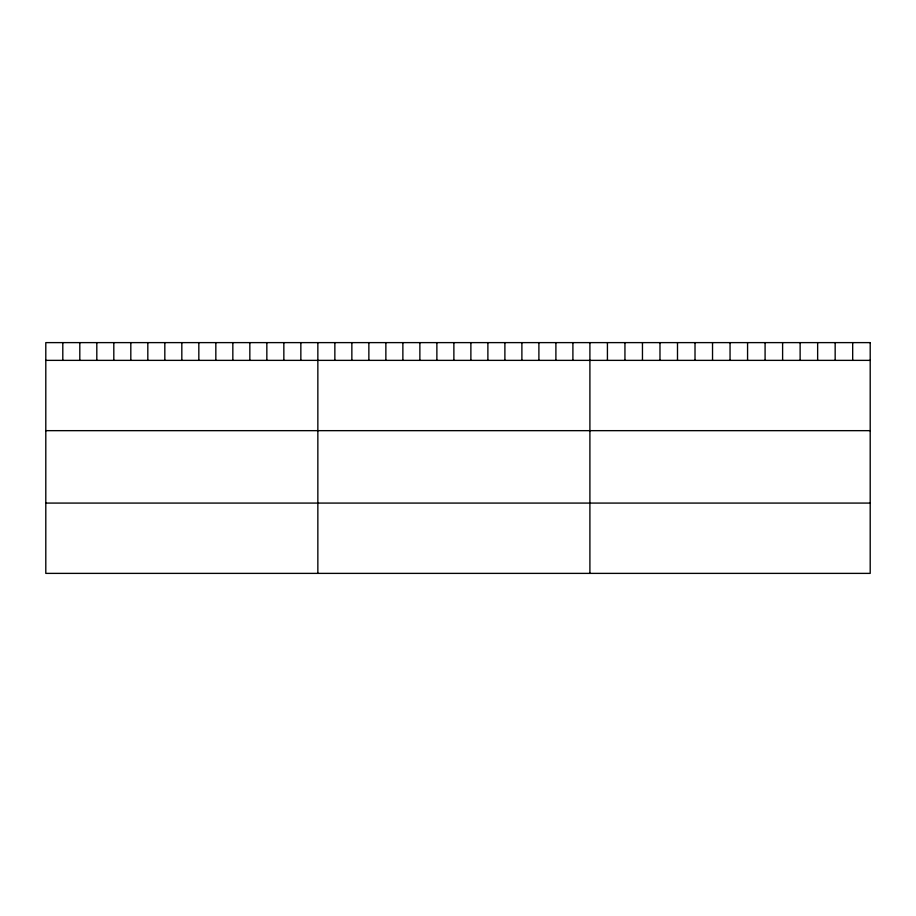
<?xml version="1.0" encoding="UTF-8"?>
<svg xmlns="http://www.w3.org/2000/svg" width="916" height="916" viewBox="0 0 916 916"><rect width="100%" height="100%" fill="white"/><g stroke="black" fill="none" stroke-linecap="round" stroke-linejoin="round"><path stroke-width="1.37" d="M45.8 360.366L870.2 360.366M45.8 430.657L870.2 430.657M45.8 503.079L870.2 503.079M852.682 342.618L852.682 360.366M835.163 342.618L835.163 360.366M817.644 342.618L817.644 360.366M800.126 342.618L800.126 360.366M782.607 342.618L782.607 360.366M765.089 342.618L765.089 360.366M747.571 342.618L747.571 360.366M730.052 342.618L730.052 360.366M712.534 342.618L712.534 360.366M695.015 342.618L695.015 360.366M677.497 342.618L677.497 360.366M659.978 342.618L659.978 360.366M642.46 342.618L642.46 360.366M624.941 342.618L624.941 360.366M607.423 342.618L607.423 360.366M589.904 342.618L589.904 573.382M572.901 342.618L572.901 360.366M555.898 342.618L555.898 360.366M538.894 342.618L538.894 360.366M521.891 342.618L521.891 360.366M504.888 342.618L504.888 360.366M487.885 342.618L487.885 360.366M470.881 342.618L470.881 360.366M453.878 342.618L453.878 360.366M436.875 342.618L436.875 360.366M419.871 342.618L419.871 360.366M402.868 342.618L402.868 360.366M385.865 342.618L385.865 360.366M368.862 342.618L368.862 360.366M351.858 342.618L351.858 360.366M334.855 342.618L334.855 360.366M317.852 342.618L317.852 573.382M300.849 342.618L300.849 360.366M283.846 342.618L283.846 360.366M266.842 342.618L266.842 360.366M249.839 342.618L249.839 360.366M232.836 342.618L232.836 360.366M215.833 342.618L215.833 360.366M198.829 342.618L198.829 360.366M181.826 342.618L181.826 360.366M164.823 342.618L164.823 360.366M147.82 342.618L147.82 360.366M130.816 342.618L130.816 360.366M113.813 342.618L113.813 360.366M96.81 342.618L96.81 360.366M79.806 342.618L79.806 360.366M62.803 342.618L62.803 360.366M870.2 342.618L45.8 342.618L45.8 573.382L870.2 573.382L870.2 342.618"/></g></svg>
